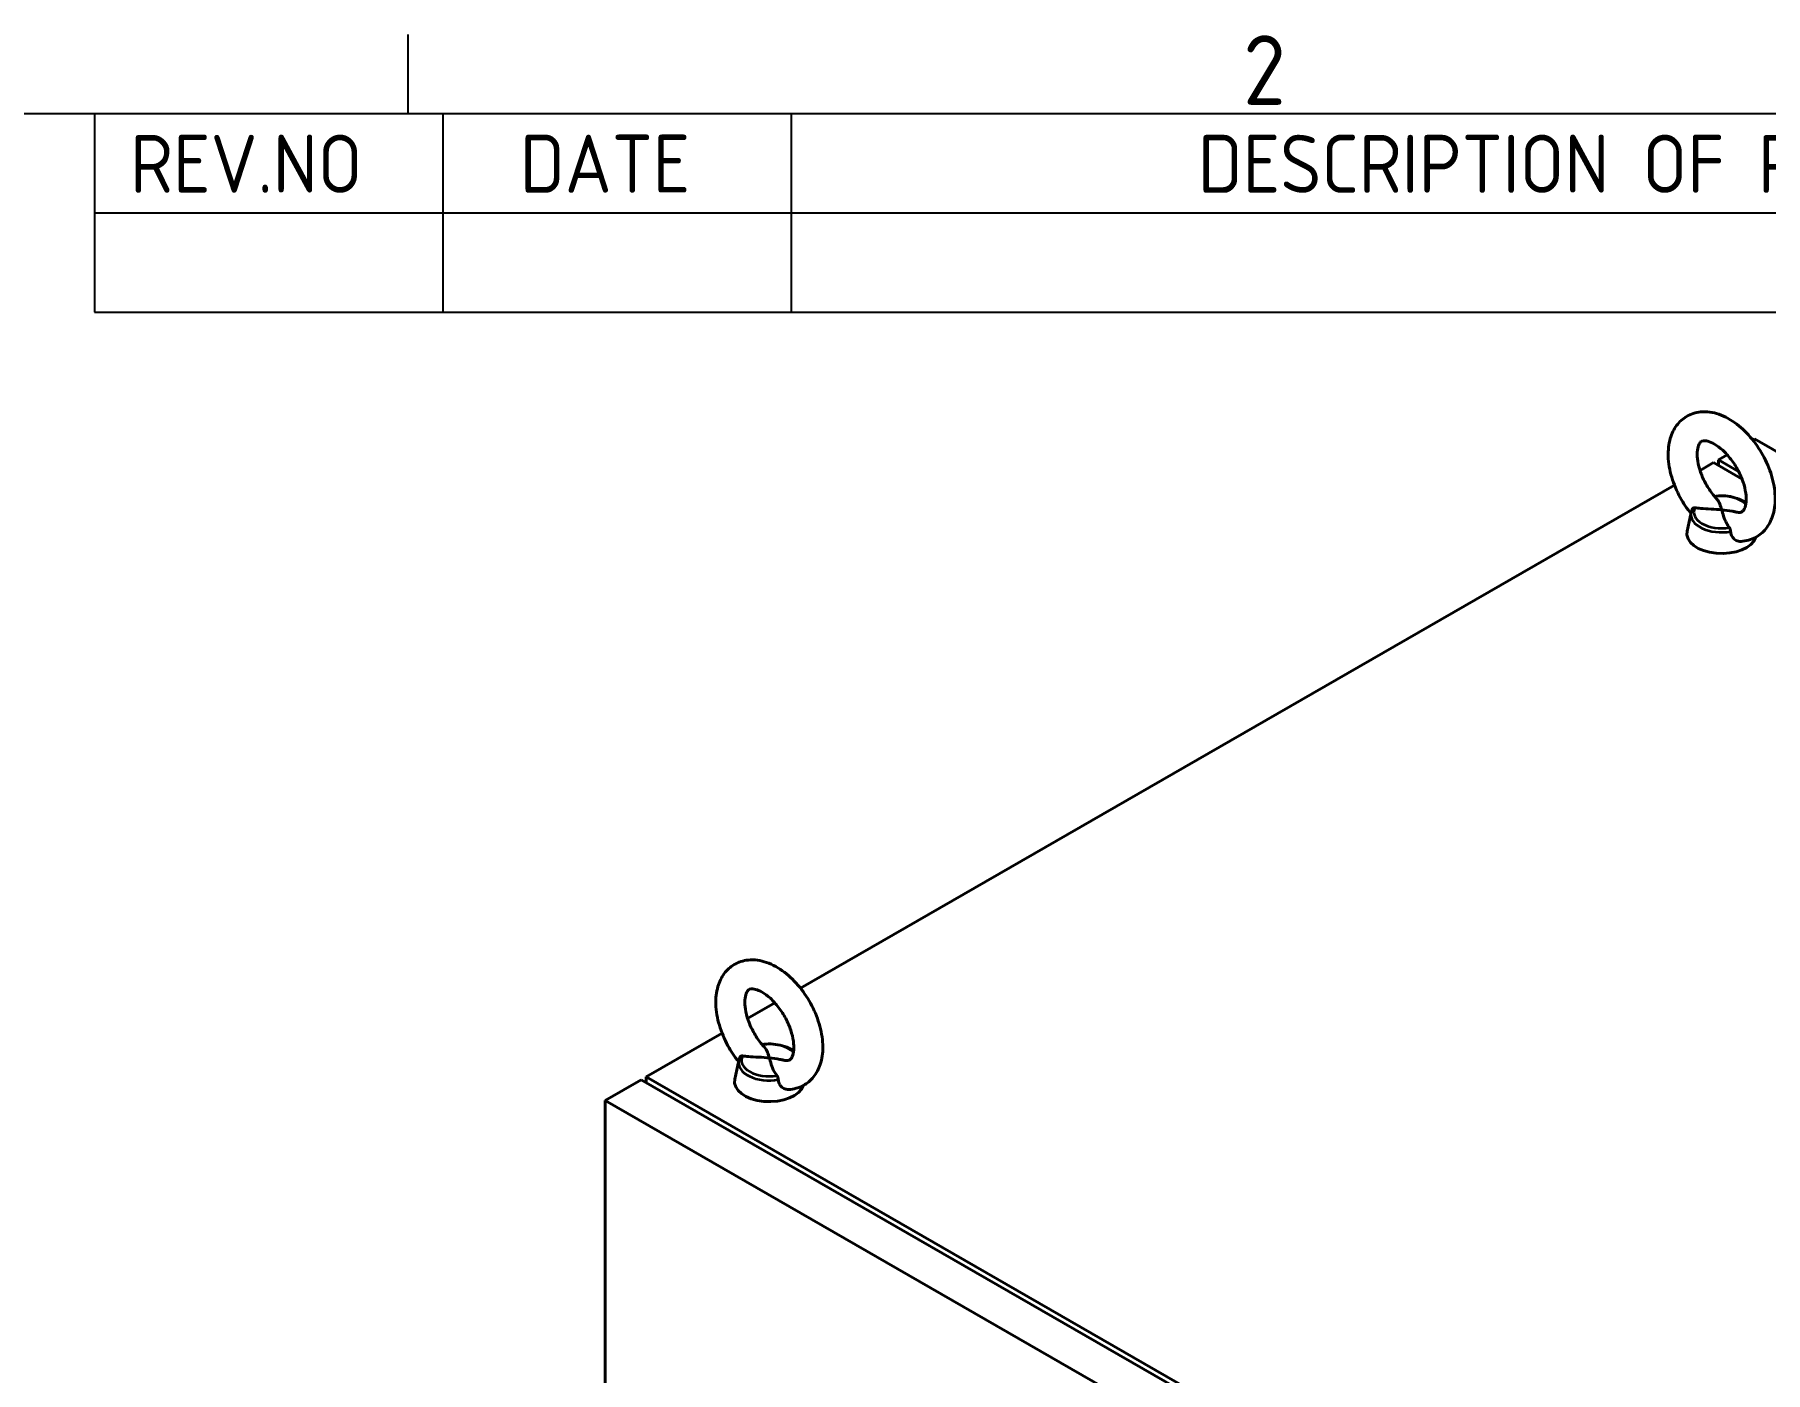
# Model space of a CAD drawing. Header units: inches. Extents: x 6934 to 18973, y 4254 to 7629.
# Drawn here: x 10370 to 10966, y 7115 to 7576 of the extents above; entities that cross this region are included whole.
import ezdxf

# ---------------------------------------------------------------- set-up
doc = ezdxf.new("R2010")
doc.units = ezdxf.units.IN
doc.header["$MEASUREMENT"] = 0
for name, color, linetype, lineweight, true_color in [('POWER SUPPLY CASE OUTLINE$0$가시적인 것(ISO)', 3, 'Continuous', 40, 0x00ff00), ('POWER SUPPLY CASE OUTLINE$0$가시적인 좁은 것(ISO)', 3, 'Continuous', 35, 0x00ff00), ('POWER SUPPLY CASE OUTLINE$0$기호(ISO)', 5, 'Continuous', 25, 0x0000ff)]:
    doc.layers.add(name, color=color, linetype=linetype, lineweight=lineweight, true_color=true_color)
doc.layers.add('POWER SUPPLY CASE OUTLINE$0$경계(ISO)', color=7, linetype='Continuous', lineweight=25)
doc.styles.add('POWER SUPPLY CASE OUTLINE$0$ISO ProportionalPSTEK', font='isocp.shx')
doc.styles.add('POWER SUPPLY CASE OUTLINE$0$문자 텍스트_PSTEK_POSCO', font='isocp.shx')

# ---------------------------------------------------------------- blocks, each defined once
blk = doc.blocks.new('POWER SUPPLY CASE OUTLINE$0$경계 Default Border')
at = {"layer": 'POWER SUPPLY CASE OUTLINE$0$경계(ISO)'}
blk.add_line((445.5, 410), (445.5, 413.4), dxfattribs=at)
at = {"layer": 'POWER SUPPLY CASE OUTLINE$0$경계(ISO)', "flags": 128}
blk.add_lwpolyline([(10, 10), (10, 410), (584, 410), (584, 10), (10, 10)], dxfattribs=at)
at = {"layer": 'POWER SUPPLY CASE OUTLINE$0$경계(ISO)', "color": 2, "true_color": 0xffff00, "insert": (481.458, 410.371), "char_height": 3, "attachment_point": 7, "style": 'POWER SUPPLY CASE OUTLINE$0$문자 텍스트_PSTEK_POSCO'}
blk.add_mtext('2', dxfattribs=at)
blk = doc.blocks.new('POWER SUPPLY CASE OUTLINE$0$리비전 내역')
at = {"layer": 'POWER SUPPLY CASE OUTLINE$0$기호(ISO)'}
for p, q in [((432, 410), (584, 410)), ((432, 410), (432, 405.72)), ((447, 410), (447, 405.72)), ((462, 410), (462, 405.72)), ((432, 405.72), (584, 405.72)), ((432, 405.72), (432, 401.44)), ((447, 405.72), (447, 401.44)), ((462, 405.72), (462, 401.44)), ((432, 401.44), (584, 401.44))]:
    blk.add_line(p, q, dxfattribs=at)
at = {"layer": 'POWER SUPPLY CASE OUTLINE$0$기호(ISO)', "color": 2, "true_color": 0xffff00, "char_height": 2.5, "attachment_point": 7, "style": 'POWER SUPPLY CASE OUTLINE$0$ISO ProportionalPSTEK'}
for s, insert in [('REV.NO', (433.527, 406.583)), ('DATE', (450.314, 406.583)), ('DESCRIPTION OF REVISION', (479.507, 406.583))]:
    blk.add_mtext(s, dxfattribs=dict(at, insert=insert))

msp = doc.modelspace()

# ---------------------------------------------------------------- linework, layer by layer
at = {"layer": 'POWER SUPPLY CASE OUTLINE$0$가시적인 것(ISO)'}
for p, q in [((10961.602, 7436.312), (10962.211, 7436.663)), ((10962.211, 7436.663), (11353.254, 7211.476)), ((10949.766, 7429.497), (10952.796, 7431.242)), ((10949.766, 7429.497), (10949.766, 7427.542)), ((10956.743, 7425.478), (10949.766, 7429.497)), ((10948.069, 7428.519), (10943.429, 7425.847)), ((10957.916, 7422.848), (10948.069, 7428.519)), ((10934.623, 7420.776), (10633.504, 7247.374)), ((10940.383, 7411.352), (10938.99, 7404.946)), ((10624.699, 7242.303), (10615.331, 7236.908)), ((10606.525, 7231.837), (10580.373, 7216.777)), ((10612.285, 7222.413), (10610.893, 7216.007)), ((10578.676, 7215.8), (10566.231, 7208.634)), ((10578.676, 7215.8), (11031.224, 6955.195)), ((10580.373, 7216.777), (11032.922, 6956.172)), ((10580.373, 7214.823), (10580.373, 7216.777)), ((10566.231, 7208.634), (10566.231, 6626.54)), ((11018.779, 6948.028), (10566.231, 7208.634))]:
    msp.add_line(p, q, dxfattribs=at)
for centre in [(10950.897, 7404.087), (10622.8, 7215.149)]:
    msp.add_ellipse(centre, major_axis=(12, 0), ratio=0.5758617, start_param=3.0170704, end_param=6.0967361, dxfattribs=at)
for points, knots in [([(10957.566, 7401.373), (10959.297, 7401.462), (10961.038, 7401.917), (10963.95, 7403.485), (10965.151, 7404.5), (10967.152, 7406.974), (10967.915, 7408.452), (10969.06, 7411.905), (10969.334, 7413.923), (10969.33, 7418.332), (10968.974, 7420.742), (10967.674, 7425.554), (10966.727, 7427.953), (10964.361, 7432.509), (10962.948, 7434.666), (10959.758, 7438.577), (10957.98, 7440.329), (10954.147, 7443.254), (10952.087, 7444.424), (10947.891, 7445.878), (10945.75, 7446.213), (10941.923, 7445.828), (10940.246, 7445.299), (10937.443, 7443.627), (10936.292, 7442.562), (10934.376, 7439.992), (10933.66, 7438.462), (10932.619, 7434.898), (10932.406, 7432.822), (10932.549, 7428.337), (10932.974, 7425.91), (10934.4, 7421.1), (10935.402, 7418.718), (10937.7, 7414.517), (10938.933, 7412.668), (10940.3, 7410.971)], [5.2097641, 5.2097641, 5.2097641, 5.2097641, 5.4793499, 5.4793499, 5.7151859, 5.7151859, 5.9715904, 5.9715904, 6.2842709, 6.2842709, 6.6374516, 6.6374516, 6.9915601, 6.9915601, 7.3417333, 7.3417333, 7.6936114, 7.6936114, 8.0497365, 8.0497365, 8.3834784, 8.3834784, 8.6464312, 8.6464312, 8.8821808, 8.8821808, 9.1433214, 9.1433214, 9.462301, 9.462301, 9.8168373, 9.8168373, 10.1703707, 10.1703707, 10.473179, 10.473179, 10.473179, 10.473179]), ([(10955.81, 7411.496), (10956.449, 7411.343), (10956.932, 7411.334), (10957.737, 7411.443), (10957.92, 7411.545), (10958.372, 7411.994), (10958.59, 7412.287), (10959.019, 7413.301), (10959.214, 7414.054), (10959.366, 7415.875), (10959.339, 7416.911), (10959.023, 7419.214), (10958.726, 7420.486), (10957.849, 7423.132), (10957.261, 7424.507), (10955.842, 7427.185), (10955.008, 7428.487), (10953.202, 7430.846), (10952.23, 7431.906), (10950.299, 7433.66), (10949.34, 7434.364), (10947.594, 7435.379), (10946.803, 7435.704), (10945.492, 7436.056), (10944.981, 7436.083), (10944.147, 7436.004), (10943.948, 7435.9), (10943.476, 7435.504), (10943.183, 7435.151), (10942.71, 7433.882), (10942.537, 7433.102), (10942.429, 7431.237), (10942.481, 7430.173), (10942.852, 7427.825), (10943.178, 7426.534), (10944.113, 7423.869), (10944.73, 7422.494), (10946.197, 7419.832), (10947.051, 7418.548), (10948.36, 7416.899), (10948.761, 7416.431), (10949.169, 7415.989)], [4.9948686, 4.9948686, 4.9948686, 4.9948686, 5.2631663, 5.2631663, 5.6480422, 5.6480422, 5.9087614, 5.9087614, 6.1916187, 6.1916187, 6.4538772, 6.4538772, 6.7251276, 6.7251276, 7.0057024, 7.0057024, 7.2905976, 7.2905976, 7.573711, 7.573711, 7.849064, 7.849064, 8.1137144, 8.1137144, 8.3799182, 8.3799182, 8.7399194, 8.7399194, 9.0839926, 9.0839926, 9.3598494, 9.3598494, 9.6226174, 9.6226174, 9.8949576, 9.8949576, 10.1762359, 10.1762359, 10.4612344, 10.4612344, 10.5816892, 10.5816892, 10.5816892, 10.5816892]), ([(10940.383, 7411.352), (10940.401, 7411.437), (10940.422, 7411.521), (10940.468, 7411.688), (10940.494, 7411.772), (10940.55, 7411.936), (10940.58, 7412.018), (10940.645, 7412.18), (10940.68, 7412.26), (10940.753, 7412.419), (10940.792, 7412.498), (10940.834, 7412.575)], [2.48071678, 2.48071678, 2.48071678, 2.48071678, 2.51488027, 2.51488027, 2.54904376, 2.54904376, 2.58320725, 2.58320725, 2.61737074, 2.61737074, 2.65153423, 2.65153423, 2.65153423, 2.65153423]), ([(10941.664, 7412.955), (10941.624, 7412.96), (10941.584, 7412.964), (10941.423, 7412.967), (10941.307, 7412.947), (10941.113, 7412.869), (10941.034, 7412.817), (10940.915, 7412.703), (10940.871, 7412.645), (10940.835, 7412.579), (10940.834, 7412.577), (10940.834, 7412.575)], [0.27139292, 0.27139292, 0.27139292, 0.27139292, 0.28808118, 0.28808118, 0.33959091, 0.33959091, 0.3839359, 0.3839359, 0.41833354, 0.41833354, 0.41923995, 0.41923995, 0.41923995, 0.41923995]), ([(10950.897, 7412.263), (10949.742, 7412.37), (10948.471, 7412.448), (10945.974, 7412.585), (10944.749, 7412.649), (10943.015, 7412.791), (10942.319, 7412.861), (10941.664, 7412.955)], [0, 0, 0, 0, 0.4388963, 0.4388963, 0.8777925, 0.8777925, 1.1451987, 1.1451987, 1.1451987, 1.1451987]), ([(10948.382, 7416.885), (10949.364, 7417.031), (10950.378, 7417.09), (10952.514, 7417.03), (10953.634, 7416.889), (10955.758, 7416.394), (10956.761, 7416.039), (10958.236, 7415.289), (10958.772, 7414.952), (10959.249, 7414.573)], [3.6750151, 3.6750151, 3.6750151, 3.6750151, 3.9755648, 3.9755648, 4.3118358, 4.3118358, 4.6501789, 4.6501789, 4.8699921, 4.8699921, 4.8699921, 4.8699921]), ([(10949.169, 7415.989), (10949.186, 7415.97), (10949.203, 7415.951), (10949.638, 7415.465), (10949.975, 7414.889), (10950.509, 7413.621), (10950.711, 7412.928), (10950.897, 7412.263)], [4.07396675, 4.07396675, 4.07396675, 4.07396675, 4.09159775, 4.09159775, 4.530494, 4.530494, 4.96939025, 4.96939025, 4.96939025, 4.96939025]), ([(10950.897, 7412.263), (10952.053, 7412.156), (10953.323, 7412), (10954.988, 7411.682), (10955.403, 7411.593), (10955.81, 7411.495)], [0, 0, 0, 0, 0.43889625, 0.43889625, 0.58546437, 0.58546437, 0.58546437, 0.58546437]), ([(10953.534, 7406.119), (10953.149, 7406.625), (10952.829, 7407.14), (10952.156, 7408.384), (10951.819, 7409.22), (10951.286, 7410.827), (10951.083, 7411.598), (10950.897, 7412.263)], [3.8241915, 3.8241915, 3.8241915, 3.8241915, 4.0915977, 4.0915977, 4.530494, 4.530494, 4.9693903, 4.9693903, 4.9693903, 4.9693903]), ([(10953.988, 7404.757), (10953.981, 7404.878), (10953.964, 7405.006), (10953.912, 7405.256), (10953.881, 7405.376), (10953.801, 7405.619), (10953.753, 7405.739), (10953.649, 7405.95), (10953.594, 7406.04), (10953.534, 7406.119)], [0, 0, 0, 0, 0.05030199, 0.05030199, 0.09676365, 0.09676365, 0.14667675, 0.14667675, 0.19198533, 0.19198533, 0.19198533, 0.19198533]), ([(10957.566, 7401.373), (10957.261, 7401.357), (10956.952, 7401.384), (10956.133, 7401.575), (10955.643, 7401.819), (10954.828, 7402.511), (10954.508, 7402.94), (10954.115, 7403.848), (10954.015, 7404.293), (10953.988, 7404.757)], [1.29225661, 1.29225661, 1.29225661, 1.29225661, 1.43584134, 1.43584134, 1.68063298, 1.68063298, 1.91383984, 1.91383984, 2.10739417, 2.10739417, 2.10739417, 2.10739417]), ([(10629.469, 7212.434), (10631.199, 7212.524), (10632.94, 7212.978), (10635.852, 7214.546), (10637.053, 7215.562), (10639.055, 7218.035), (10639.817, 7219.513), (10640.963, 7222.966), (10641.237, 7224.985), (10641.232, 7229.393), (10640.876, 7231.804), (10639.577, 7236.615), (10638.629, 7239.015), (10636.263, 7243.57), (10634.85, 7245.727), (10631.66, 7249.638), (10629.883, 7251.39), (10626.049, 7254.315), (10623.99, 7255.485), (10619.794, 7256.939), (10617.653, 7257.274), (10613.826, 7256.889), (10612.148, 7256.36), (10609.346, 7254.688), (10608.194, 7253.624), (10606.279, 7251.054), (10605.562, 7249.523), (10604.521, 7245.959), (10604.309, 7243.883), (10604.452, 7239.398), (10604.876, 7236.971), (10606.302, 7232.161), (10607.305, 7229.779), (10609.603, 7225.578), (10610.835, 7223.729), (10612.202, 7222.032)], [5.2097641, 5.2097641, 5.2097641, 5.2097641, 5.4793499, 5.4793499, 5.7151859, 5.7151859, 5.9715904, 5.9715904, 6.2842709, 6.2842709, 6.6374516, 6.6374516, 6.9915601, 6.9915601, 7.3417333, 7.3417333, 7.6936114, 7.6936114, 8.0497365, 8.0497365, 8.3834784, 8.3834784, 8.6464312, 8.6464312, 8.8821808, 8.8821808, 9.1433214, 9.1433214, 9.462301, 9.462301, 9.8168373, 9.8168373, 10.1703707, 10.1703707, 10.473179, 10.473179, 10.473179, 10.473179]), ([(10627.713, 7222.557), (10628.351, 7222.404), (10628.835, 7222.396), (10629.64, 7222.504), (10629.822, 7222.606), (10630.274, 7223.056), (10630.493, 7223.348), (10630.921, 7224.362), (10631.117, 7225.115), (10631.268, 7226.936), (10631.241, 7227.972), (10630.925, 7230.275), (10630.628, 7231.547), (10629.752, 7234.193), (10629.164, 7235.568), (10627.745, 7238.246), (10626.911, 7239.548), (10625.104, 7241.908), (10624.132, 7242.967), (10622.201, 7244.722), (10621.242, 7245.425), (10619.496, 7246.44), (10618.706, 7246.765), (10617.395, 7247.117), (10616.884, 7247.144), (10616.05, 7247.065), (10615.851, 7246.961), (10615.379, 7246.565), (10615.085, 7246.213), (10614.612, 7244.943), (10614.44, 7244.163), (10614.332, 7242.298), (10614.384, 7241.234), (10614.754, 7238.886), (10615.081, 7237.596), (10616.016, 7234.931), (10616.632, 7233.555), (10618.1, 7230.893), (10618.954, 7229.61), (10620.263, 7227.96), (10620.664, 7227.492), (10621.071, 7227.05)], [4.9948686, 4.9948686, 4.9948686, 4.9948686, 5.2631663, 5.2631663, 5.6480422, 5.6480422, 5.9087614, 5.9087614, 6.1916187, 6.1916187, 6.4538772, 6.4538772, 6.7251276, 6.7251276, 7.0057024, 7.0057024, 7.2905976, 7.2905976, 7.573711, 7.573711, 7.849064, 7.849064, 8.1137144, 8.1137144, 8.3799182, 8.3799182, 8.7399194, 8.7399194, 9.0839926, 9.0839926, 9.3598494, 9.3598494, 9.6226174, 9.6226174, 9.8949576, 9.8949576, 10.1762359, 10.1762359, 10.4612344, 10.4612344, 10.5816892, 10.5816892, 10.5816892, 10.5816892]), ([(10620.284, 7227.946), (10621.266, 7228.092), (10622.281, 7228.151), (10624.417, 7228.092), (10625.536, 7227.95), (10627.661, 7227.455), (10628.664, 7227.1), (10630.139, 7226.35), (10630.674, 7226.013), (10631.151, 7225.634)], [3.6750151, 3.6750151, 3.6750151, 3.6750151, 3.9755648, 3.9755648, 4.3118358, 4.3118358, 4.6501789, 4.6501789, 4.8699921, 4.8699921, 4.8699921, 4.8699921]), ([(10621.071, 7227.05), (10621.088, 7227.031), (10621.105, 7227.013), (10621.54, 7226.526), (10621.878, 7225.951), (10622.411, 7224.682), (10622.614, 7223.99), (10622.8, 7223.324)], [4.07396675, 4.07396675, 4.07396675, 4.07396675, 4.09159775, 4.09159775, 4.530494, 4.530494, 4.96939025, 4.96939025, 4.96939025, 4.96939025]), ([(10612.285, 7222.413), (10612.303, 7222.498), (10612.324, 7222.582), (10612.371, 7222.75), (10612.396, 7222.833), (10612.452, 7222.998), (10612.483, 7223.079), (10612.548, 7223.241), (10612.582, 7223.321), (10612.656, 7223.48), (10612.695, 7223.559), (10612.736, 7223.636)], [2.48071678, 2.48071678, 2.48071678, 2.48071678, 2.51488027, 2.51488027, 2.54904376, 2.54904376, 2.58320725, 2.58320725, 2.61737074, 2.61737074, 2.65153423, 2.65153423, 2.65153423, 2.65153423]), ([(10613.566, 7224.016), (10613.526, 7224.021), (10613.487, 7224.025), (10613.326, 7224.028), (10613.21, 7224.008), (10613.016, 7223.93), (10612.936, 7223.879), (10612.817, 7223.764), (10612.773, 7223.706), (10612.738, 7223.64), (10612.737, 7223.638), (10612.736, 7223.636)], [0.27139292, 0.27139292, 0.27139292, 0.27139292, 0.28808118, 0.28808118, 0.33959091, 0.33959091, 0.3839359, 0.3839359, 0.41833354, 0.41833354, 0.41923995, 0.41923995, 0.41923995, 0.41923995]), ([(10622.8, 7223.324), (10621.644, 7223.431), (10620.374, 7223.509), (10617.877, 7223.646), (10616.651, 7223.711), (10614.918, 7223.853), (10614.222, 7223.922), (10613.566, 7224.016)], [0, 0, 0, 0, 0.4388963, 0.4388963, 0.8777925, 0.8777925, 1.1451987, 1.1451987, 1.1451987, 1.1451987]), ([(10622.8, 7223.324), (10623.955, 7223.217), (10625.225, 7223.061), (10626.891, 7222.744), (10627.305, 7222.654), (10627.712, 7222.556)], [0, 0, 0, 0, 0.43889625, 0.43889625, 0.58546437, 0.58546437, 0.58546437, 0.58546437]), ([(10625.437, 7217.18), (10625.052, 7217.686), (10624.732, 7218.201), (10624.059, 7219.445), (10623.721, 7220.281), (10623.188, 7221.888), (10622.986, 7222.659), (10622.8, 7223.324)], [3.8241915, 3.8241915, 3.8241915, 3.8241915, 4.0915977, 4.0915977, 4.530494, 4.530494, 4.9693903, 4.9693903, 4.9693903, 4.9693903]), ([(10625.891, 7215.819), (10625.884, 7215.939), (10625.866, 7216.067), (10625.815, 7216.317), (10625.783, 7216.437), (10625.704, 7216.68), (10625.656, 7216.801), (10625.551, 7217.011), (10625.496, 7217.102), (10625.437, 7217.18)], [0, 0, 0, 0, 0.05030199, 0.05030199, 0.09676365, 0.09676365, 0.14667675, 0.14667675, 0.19198533, 0.19198533, 0.19198533, 0.19198533]), ([(10629.468, 7212.434), (10629.163, 7212.418), (10628.855, 7212.445), (10628.036, 7212.637), (10627.545, 7212.881), (10626.731, 7213.573), (10626.411, 7214.001), (10626.018, 7214.91), (10625.917, 7215.354), (10625.891, 7215.819)], [1.29225661, 1.29225661, 1.29225661, 1.29225661, 1.43584134, 1.43584134, 1.68063298, 1.68063298, 1.91383984, 1.91383984, 2.10739417, 2.10739417, 2.10739417, 2.10739417])]:
    msp.add_open_spline(points, degree=3, knots=knots, dxfattribs=at)
at = {"layer": 'POWER SUPPLY CASE OUTLINE$0$가시적인 좁은 것(ISO)'}
for centre, major_axis, start_param, end_param in [((10950.897, 7411.436), (-9.603, 0), 6.0049841, 8.1321829), ((10950.897, 7411.436), (9.603, 0), 0.5270746, 1.8268126), ((10950.897, 7410.594), (-10.597, 0), 6.158663, 8.1499891), ((10622.8, 7222.497), (9.603, 0), 0.5270746, 1.8268126), ((10622.8, 7221.655), (-10.597, 0), 6.158663, 8.1499891), ((10622.8, 7222.497), (-9.603, 0), 6.0049841, 8.1321829)]:
    msp.add_ellipse(centre, major_axis=major_axis, ratio=0.5758617, start_param=start_param, end_param=end_param, dxfattribs=at)

# ---------------------------------------------------------------- block references
at = {"xscale": 8, "yscale": 8, "zscale": 8}
msp.add_blockref('POWER SUPPLY CASE OUTLINE$0$경계 Default Border', (6934.363, 4268.862), dxfattribs=at)
at = {"layer": 'POWER SUPPLY CASE OUTLINE$0$기호(ISO)', "xscale": 8, "yscale": 8, "zscale": 8}
msp.add_blockref('POWER SUPPLY CASE OUTLINE$0$리비전 내역', (6934.363, 4268.862), dxfattribs=at)

doc.saveas('drawing.dxf')
